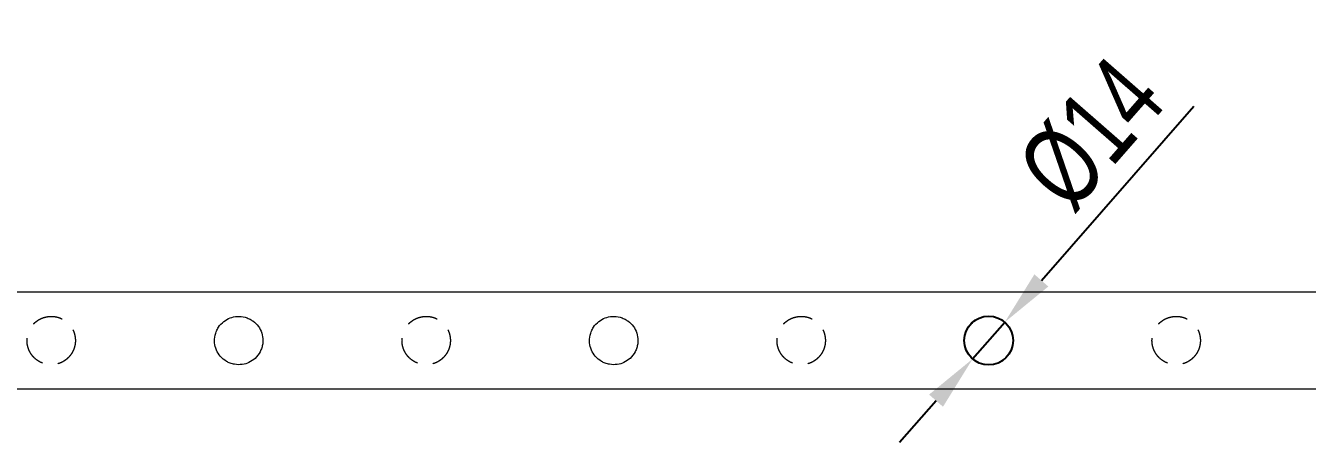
# Model space of a CAD drawing. Header units: millimetres. Extents: x 6878 to 9473, y 4568 to 6402.
# Drawn here: x 8176 to 8696, y 5596 to 5765 of the extents above; entities that cross this region are included whole.
import ezdxf

# ---------------------------------------------------------------- set-up
doc = ezdxf.new("R2010")
doc.units = ezdxf.units.MM
doc.header["$LTSCALE"] = 10
doc.linetypes.add('HIDDEN', pattern=[1.905, 1.27, -0.635])
doc.styles.add('SLDTEXTSTYLE0', font='TXT', dxfattribs={"width": 0.75})
doc.dimstyles.new('SLDDIMSTYLE16', dxfattribs={"dimscale": 15, "dimtxt": 2.116667, "dimasz": 1.5, "dimexe": 0, "dimexo": 0.0625, "dimgap": 0.529167, "dimtad": 1, "dimdec": 0, "dimrnd": 1e-09, "dimzin": 12, "dimdsep": 46, "dimtxsty": 'SLDTEXTSTYLE0', "dimcen": 0.09, "dimadec": 0, "dimazin": 3, "dimtfac": 1, "dimtdec": 0, "dimtmove": 0, "dimatfit": 0, "dimfxl": 1, "dimfrac": 2, "dimtolj": 1, "dimtzin": 12, "dimarcsym": 0})

# ---------------------------------------------------------------- blocks, each defined once
blk = doc.blocks.new('*D103')
at = {"color": 0, "lineweight": -2, "transparency": 16777216}
for p, q in [((8587.89, 5661.79), (8649.76, 5732.47)), ((8560.02, 5629.93), (8573.07, 5644.86)), ((8545.2, 5613), (8530.38, 5596.07))]:
    blk.add_line(p, q, dxfattribs=at)
at = {"color": 0, "transparency": 16777216}
for points in [[(8585.07, 5664.26), (8590.71, 5659.32), (8573.07, 5644.86)], [(8542.38, 5615.47), (8548.02, 5610.53), (8560.02, 5629.93)]]:
    blk.add_solid(points, dxfattribs=at)
at = {"layer": 'Defpoints', "color": 0, "transparency": 16777216}
for p in [(8573.07, 5644.86), (8560.02, 5629.93)]:
    blk.add_point(p, dxfattribs=at)
at = {"color": 0, "transparency": 16777216, "insert": (8608.32, 5721.28), "char_height": 31.75, "attachment_point": 5, "rotation": 48.8075, "style": 'SLDTEXTSTYLE0'}
blk.add_mtext('\\A1;%%C14', dxfattribs=at)

msp = doc.modelspace()

# ---------------------------------------------------------------- linework, layer by layer
at = {"lineweight": 0}
for p, q in [((9123.05, 5657.01), (7155.24, 5657.01)), ((7154.26, 5617.78), (9122.07, 5617.78))]:
    msp.add_line(p, q, dxfattribs=at)
msp.add_circle((8566.54, 5637.39), 9.91)
for points, knots in [([(8272.36, 5637.4), (8272.26, 5638.43), (8272.07, 5640.49), (8270.59, 5643.27), (8268.74, 5645.14), (8266.84, 5646.27), (8264.74, 5647.07), (8262.03, 5647.36), (8259.01, 5646.69), (8256.37, 5645.21), (8254.56, 5643.27), (8253.5, 5641.29), (8252.8, 5639.17), (8252.62, 5636.46), (8253.41, 5633.46), (8255.04, 5630.84), (8257.09, 5629.12), (8259.12, 5628.16), (8261.26, 5627.57), (8263.93, 5627.53), (8266.84, 5628.42), (8269.39, 5630.13), (8271.05, 5632.27), (8271.93, 5634.37), (8272.3, 5635.93), (8272.34, 5636.95), (8272.36, 5637.4)], [0, 0, 0, 0, 0.049349, 0.098583, 0.150819, 0.179059, 0.207275, 0.260066, 0.306587, 0.354235, 0.407926, 0.436112, 0.46428, 0.515721, 0.563208, 0.612085, 0.665775, 0.694015, 0.722227, 0.772995, 0.818986, 0.868099, 0.92317, 0.950973, 0.978758, 1, 1, 1, 1]), ([(8424.36, 5637.4), (8424.26, 5638.43), (8424.07, 5640.49), (8422.59, 5643.27), (8420.73, 5645.14), (8418.83, 5646.27), (8416.74, 5647.07), (8414.03, 5647.36), (8411.01, 5646.69), (8408.36, 5645.21), (8406.56, 5643.27), (8405.5, 5641.29), (8404.79, 5639.17), (8404.62, 5636.46), (8405.4, 5633.46), (8407.04, 5630.84), (8409.08, 5629.12), (8411.12, 5628.16), (8413.26, 5627.57), (8415.93, 5627.53), (8418.84, 5628.42), (8421.38, 5630.13), (8423.05, 5632.27), (8423.93, 5634.37), (8424.3, 5635.93), (8424.34, 5636.95), (8424.36, 5637.4)], [0, 0, 0, 0, 0.04935, 0.098584, 0.15082, 0.17906, 0.207276, 0.260067, 0.306584, 0.354235, 0.407926, 0.436112, 0.46428, 0.515721, 0.563207, 0.612084, 0.665775, 0.694014, 0.722227, 0.772998, 0.818985, 0.868099, 0.92317, 0.950973, 0.978758, 1, 1, 1, 1]), ([(8576.35, 5637.4), (8576.26, 5638.43), (8576.07, 5640.49), (8574.59, 5643.27), (8572.73, 5645.14), (8570.83, 5646.27), (8568.73, 5647.07), (8566.03, 5647.36), (8563.01, 5646.69), (8560.36, 5645.21), (8558.56, 5643.27), (8557.49, 5641.29), (8556.79, 5639.17), (8556.62, 5636.46), (8557.4, 5633.46), (8559.03, 5630.84), (8561.08, 5629.12), (8563.12, 5628.16), (8565.26, 5627.57), (8567.93, 5627.53), (8570.84, 5628.42), (8573.38, 5630.13), (8575.05, 5632.27), (8575.92, 5634.37), (8576.3, 5635.93), (8576.34, 5636.95), (8576.35, 5637.4)], [0, 0, 0, 0, 0.04935, 0.098584, 0.15082, 0.17906, 0.207276, 0.260067, 0.306584, 0.354235, 0.407926, 0.436112, 0.46428, 0.515721, 0.563207, 0.612084, 0.665775, 0.694014, 0.722227, 0.772998, 0.818985, 0.868099, 0.92317, 0.950973, 0.978758, 1, 1, 1, 1])]:
    msp.add_open_spline(points, degree=3, knots=knots, dxfattribs=at)
at = {"linetype": 'HIDDEN', "lineweight": 0}
for points in [[(8196.36, 5637.4), (8196.36, 5638.05), (8196.29, 5638.7), (8196.1, 5639.65), (8196.02, 5639.97), (8195.83, 5640.59), (8195.72, 5640.89), (8195.34, 5641.78), (8195.04, 5642.34), (8194.51, 5643.13), (8194.32, 5643.39), (8193.91, 5643.88), (8193.7, 5644.11), (8193.26, 5644.55), (8193.03, 5644.77), (8192.54, 5645.17), (8192.28, 5645.36), (8191.49, 5645.89), (8190.94, 5646.19), (8190.06, 5646.56), (8189.76, 5646.67), (8189.14, 5646.86), (8188.82, 5646.94), (8187.87, 5647.13), (8187.23, 5647.2), (8186.25, 5647.2), (8185.92, 5647.19), (8185.26, 5647.12), (8184.94, 5647.07), (8184.31, 5646.95), (8184, 5646.87), (8183.38, 5646.68), (8183.07, 5646.57), (8182.18, 5646.2), (8181.62, 5645.9), (8180.83, 5645.37), (8180.58, 5645.18), (8180.09, 5644.78), (8179.85, 5644.57), (8179.19, 5643.9), (8178.78, 5643.42), (8178.25, 5642.62), (8178.08, 5642.35), (8177.78, 5641.79), (8177.64, 5641.5), (8177.39, 5640.91), (8177.28, 5640.61), (8177.09, 5640), (8177.01, 5639.68), (8176.81, 5638.72), (8176.75, 5638.07), (8176.74, 5636.77), (8176.81, 5636.11), (8177.06, 5634.84), (8177.25, 5634.22), (8177.75, 5633.02), (8178.05, 5632.46), (8178.58, 5631.67), (8178.77, 5631.42), (8179.17, 5630.92), (8179.39, 5630.69), (8180.06, 5630.02), (8180.54, 5629.62), (8181.33, 5629.09), (8181.6, 5628.92), (8182.17, 5628.62), (8182.45, 5628.48), (8183.33, 5628.11), (8183.94, 5627.92), (8184.9, 5627.72), (8185.23, 5627.67), (8185.88, 5627.61), (8186.53, 5627.57), (8187.18, 5627.6), (8187.83, 5627.67), (8188.15, 5627.72), (8189.11, 5627.91), (8189.73, 5628.1), (8190.62, 5628.47), (8190.91, 5628.61), (8191.47, 5628.91), (8191.74, 5629.07), (8192.27, 5629.42), (8192.52, 5629.61), (8193.01, 5630.01), (8193.25, 5630.23), (8193.92, 5630.9), (8194.32, 5631.38), (8194.85, 5632.17), (8195.02, 5632.44), (8195.33, 5633.01), (8195.47, 5633.3), (8195.84, 5634.19), (8196.03, 5634.8), (8196.22, 5635.75), (8196.27, 5636.08), (8196.34, 5636.74), (8196.36, 5637.07), (8196.36, 5637.4)], [(8348.35, 5637.4), (8348.35, 5638.05), (8348.29, 5638.7), (8348.09, 5639.65), (8348.01, 5639.97), (8347.82, 5640.59), (8347.71, 5640.89), (8347.34, 5641.78), (8347.04, 5642.34), (8346.5, 5643.13), (8346.31, 5643.39), (8345.91, 5643.88), (8345.7, 5644.11), (8345.25, 5644.55), (8345.02, 5644.77), (8344.53, 5645.17), (8344.28, 5645.36), (8343.49, 5645.89), (8342.93, 5646.19), (8342.05, 5646.56), (8341.75, 5646.67), (8341.13, 5646.86), (8340.81, 5646.94), (8339.86, 5647.13), (8339.22, 5647.2), (8338.24, 5647.2), (8337.91, 5647.19), (8337.26, 5647.12), (8336.94, 5647.07), (8336.3, 5646.95), (8335.99, 5646.87), (8335.37, 5646.68), (8335.07, 5646.57), (8334.18, 5646.2), (8333.62, 5645.9), (8332.83, 5645.37), (8332.57, 5645.18), (8332.08, 5644.78), (8331.85, 5644.57), (8331.18, 5643.9), (8330.78, 5643.42), (8330.24, 5642.62), (8330.07, 5642.35), (8329.77, 5641.79), (8329.63, 5641.5), (8329.39, 5640.91), (8329.28, 5640.61), (8329.08, 5640), (8329, 5639.68), (8328.81, 5638.72), (8328.74, 5638.07), (8328.74, 5636.77), (8328.8, 5636.11), (8329.06, 5634.84), (8329.24, 5634.22), (8329.74, 5633.02), (8330.05, 5632.46), (8330.58, 5631.67), (8330.77, 5631.42), (8331.17, 5630.92), (8331.38, 5630.69), (8332.05, 5630.02), (8332.54, 5629.62), (8333.32, 5629.09), (8333.6, 5628.92), (8334.16, 5628.62), (8334.45, 5628.48), (8335.33, 5628.11), (8335.94, 5627.92), (8336.9, 5627.72), (8337.22, 5627.67), (8337.87, 5627.61), (8338.52, 5627.57), (8339.17, 5627.6), (8339.82, 5627.67), (8340.15, 5627.72), (8341.11, 5627.91), (8341.72, 5628.1), (8342.61, 5628.47), (8342.9, 5628.61), (8343.47, 5628.91), (8343.74, 5629.07), (8344.26, 5629.42), (8344.52, 5629.61), (8345.01, 5630.01), (8345.24, 5630.23), (8345.92, 5630.9), (8346.32, 5631.38), (8346.85, 5632.17), (8347.01, 5632.44), (8347.32, 5633.01), (8347.46, 5633.3), (8347.83, 5634.19), (8348.02, 5634.8), (8348.22, 5635.75), (8348.27, 5636.08), (8348.33, 5636.74), (8348.35, 5637.07), (8348.35, 5637.4)], [(8500.35, 5637.4), (8500.35, 5638.05), (8500.29, 5638.7), (8500.09, 5639.65), (8500.01, 5639.97), (8499.82, 5640.59), (8499.71, 5640.89), (8499.34, 5641.78), (8499.04, 5642.34), (8498.5, 5643.13), (8498.31, 5643.39), (8497.91, 5643.88), (8497.7, 5644.11), (8497.25, 5644.55), (8497.02, 5644.77), (8496.53, 5645.17), (8496.28, 5645.36), (8495.49, 5645.89), (8494.93, 5646.19), (8494.05, 5646.56), (8493.75, 5646.67), (8493.13, 5646.86), (8492.81, 5646.94), (8491.86, 5647.13), (8491.22, 5647.2), (8490.24, 5647.2), (8489.91, 5647.19), (8489.26, 5647.12), (8488.94, 5647.07), (8488.3, 5646.95), (8487.99, 5646.87), (8487.37, 5646.68), (8487.07, 5646.57), (8486.18, 5646.2), (8485.62, 5645.9), (8484.83, 5645.37), (8484.57, 5645.18), (8484.08, 5644.78), (8483.85, 5644.57), (8483.18, 5643.9), (8482.78, 5643.42), (8482.24, 5642.62), (8482.07, 5642.35), (8481.77, 5641.79), (8481.63, 5641.5), (8481.39, 5640.91), (8481.28, 5640.61), (8481.08, 5640), (8481, 5639.68), (8480.81, 5638.72), (8480.74, 5638.07), (8480.74, 5636.77), (8480.8, 5636.11), (8481.06, 5634.84), (8481.24, 5634.22), (8481.74, 5633.02), (8482.05, 5632.46), (8482.58, 5631.67), (8482.77, 5631.42), (8483.17, 5630.92), (8483.38, 5630.69), (8484.05, 5630.02), (8484.54, 5629.62), (8485.32, 5629.09), (8485.6, 5628.92), (8486.16, 5628.62), (8486.45, 5628.48), (8487.33, 5628.11), (8487.94, 5627.92), (8488.9, 5627.72), (8489.22, 5627.67), (8489.87, 5627.61), (8490.52, 5627.57), (8491.17, 5627.6), (8491.82, 5627.67), (8492.15, 5627.72), (8493.11, 5627.91), (8493.72, 5628.1), (8494.61, 5628.47), (8494.9, 5628.61), (8495.47, 5628.91), (8495.74, 5629.07), (8496.26, 5629.42), (8496.52, 5629.61), (8497.01, 5630.01), (8497.24, 5630.23), (8497.92, 5630.9), (8498.32, 5631.38), (8498.85, 5632.17), (8499.01, 5632.44), (8499.32, 5633.01), (8499.46, 5633.3), (8499.83, 5634.19), (8500.02, 5634.8), (8500.22, 5635.75), (8500.27, 5636.08), (8500.33, 5636.74), (8500.35, 5637.07), (8500.35, 5637.4)], [(8652.35, 5637.4), (8652.35, 5638.05), (8652.28, 5638.7), (8652.09, 5639.65), (8652.01, 5639.97), (8651.82, 5640.59), (8651.71, 5640.89), (8651.33, 5641.78), (8651.03, 5642.34), (8650.5, 5643.13), (8650.31, 5643.39), (8649.9, 5643.88), (8649.69, 5644.11), (8649.25, 5644.55), (8649.02, 5644.77), (8648.53, 5645.17), (8648.27, 5645.36), (8647.48, 5645.89), (8646.93, 5646.19), (8646.05, 5646.56), (8645.75, 5646.67), (8645.13, 5646.86), (8644.81, 5646.94), (8643.86, 5647.13), (8643.21, 5647.2), (8642.24, 5647.2), (8641.91, 5647.19), (8641.25, 5647.12), (8640.93, 5647.07), (8640.3, 5646.95), (8639.99, 5646.87), (8639.37, 5646.68), (8639.06, 5646.57), (8638.17, 5646.2), (8637.61, 5645.9), (8636.82, 5645.37), (8636.57, 5645.18), (8636.08, 5644.78), (8635.84, 5644.57), (8635.17, 5643.9), (8634.77, 5643.42), (8634.24, 5642.62), (8634.07, 5642.35), (8633.77, 5641.79), (8633.63, 5641.5), (8633.38, 5640.91), (8633.27, 5640.61), (8633.08, 5640), (8633, 5639.68), (8632.8, 5638.72), (8632.74, 5638.07), (8632.73, 5636.77), (8632.8, 5636.11), (8633.05, 5634.84), (8633.24, 5634.22), (8633.74, 5633.02), (8634.04, 5632.46), (8634.57, 5631.67), (8634.76, 5631.42), (8635.16, 5630.92), (8635.38, 5630.69), (8636.05, 5630.02), (8636.53, 5629.62), (8637.32, 5629.09), (8637.59, 5628.92), (8638.16, 5628.62), (8638.44, 5628.48), (8639.32, 5628.11), (8639.93, 5627.92), (8640.89, 5627.72), (8641.22, 5627.67), (8641.87, 5627.61), (8642.52, 5627.57), (8643.16, 5627.6), (8643.82, 5627.67), (8644.14, 5627.72), (8645.1, 5627.91), (8645.72, 5628.1), (8646.61, 5628.47), (8646.9, 5628.61), (8647.46, 5628.91), (8647.73, 5629.07), (8648.26, 5629.42), (8648.51, 5629.61), (8649, 5630.01), (8649.24, 5630.23), (8649.91, 5630.9), (8650.31, 5631.38), (8650.84, 5632.17), (8651.01, 5632.44), (8651.32, 5633.01), (8651.46, 5633.3), (8651.83, 5634.19), (8652.02, 5634.8), (8652.21, 5635.75), (8652.26, 5636.08), (8652.33, 5636.74), (8652.35, 5637.07), (8652.35, 5637.4)]]:
    msp.add_open_spline(points, degree=3, knots=[0, 0, 0, 0, 0.03125, 0.03125, 0.046875, 0.046875, 0.0625, 0.0625, 0.09375, 0.09375, 0.109375, 0.109375, 0.125, 0.125, 0.140625, 0.140625, 0.15625, 0.15625, 0.1875, 0.1875, 0.203125, 0.203125, 0.21875, 0.21875, 0.25, 0.25, 0.265625, 0.265625, 0.28125, 0.28125, 0.296875, 0.296875, 0.3125, 0.3125, 0.34375, 0.34375, 0.359375, 0.359375, 0.375, 0.375, 0.40625, 0.40625, 0.421875, 0.421875, 0.4375, 0.4375, 0.453125, 0.453125, 0.46875, 0.46875, 0.5, 0.5, 0.53125, 0.53125, 0.5625, 0.5625, 0.59375, 0.59375, 0.609375, 0.609375, 0.625, 0.625, 0.65625, 0.65625, 0.671875, 0.671875, 0.6875, 0.6875, 0.71875, 0.71875, 0.734375, 0.734375, 0.75, 0.765625, 0.765625, 0.78125, 0.78125, 0.8125, 0.8125, 0.828125, 0.828125, 0.84375, 0.84375, 0.859375, 0.859375, 0.875, 0.875, 0.90625, 0.90625, 0.921875, 0.921875, 0.9375, 0.9375, 0.96875, 0.96875, 0.984375, 0.984375, 1, 1, 1, 1], dxfattribs=at)

# ---------------------------------------------------------------- dimensions: what is measured, and where the dimension line sits
dim = msp.add_diameter_dim_2p(p1=(8560.02, 5629.93), p2=(8573.07, 5644.86), text='%%C14', dimstyle='SLDDIMSTYLE16')
dim.commit()
dim.dimension.update_dxf_attribs({"geometry": '*D103', "text_midpoint": (8608.32, 5721.28)})

doc.saveas('drawing.dxf')
